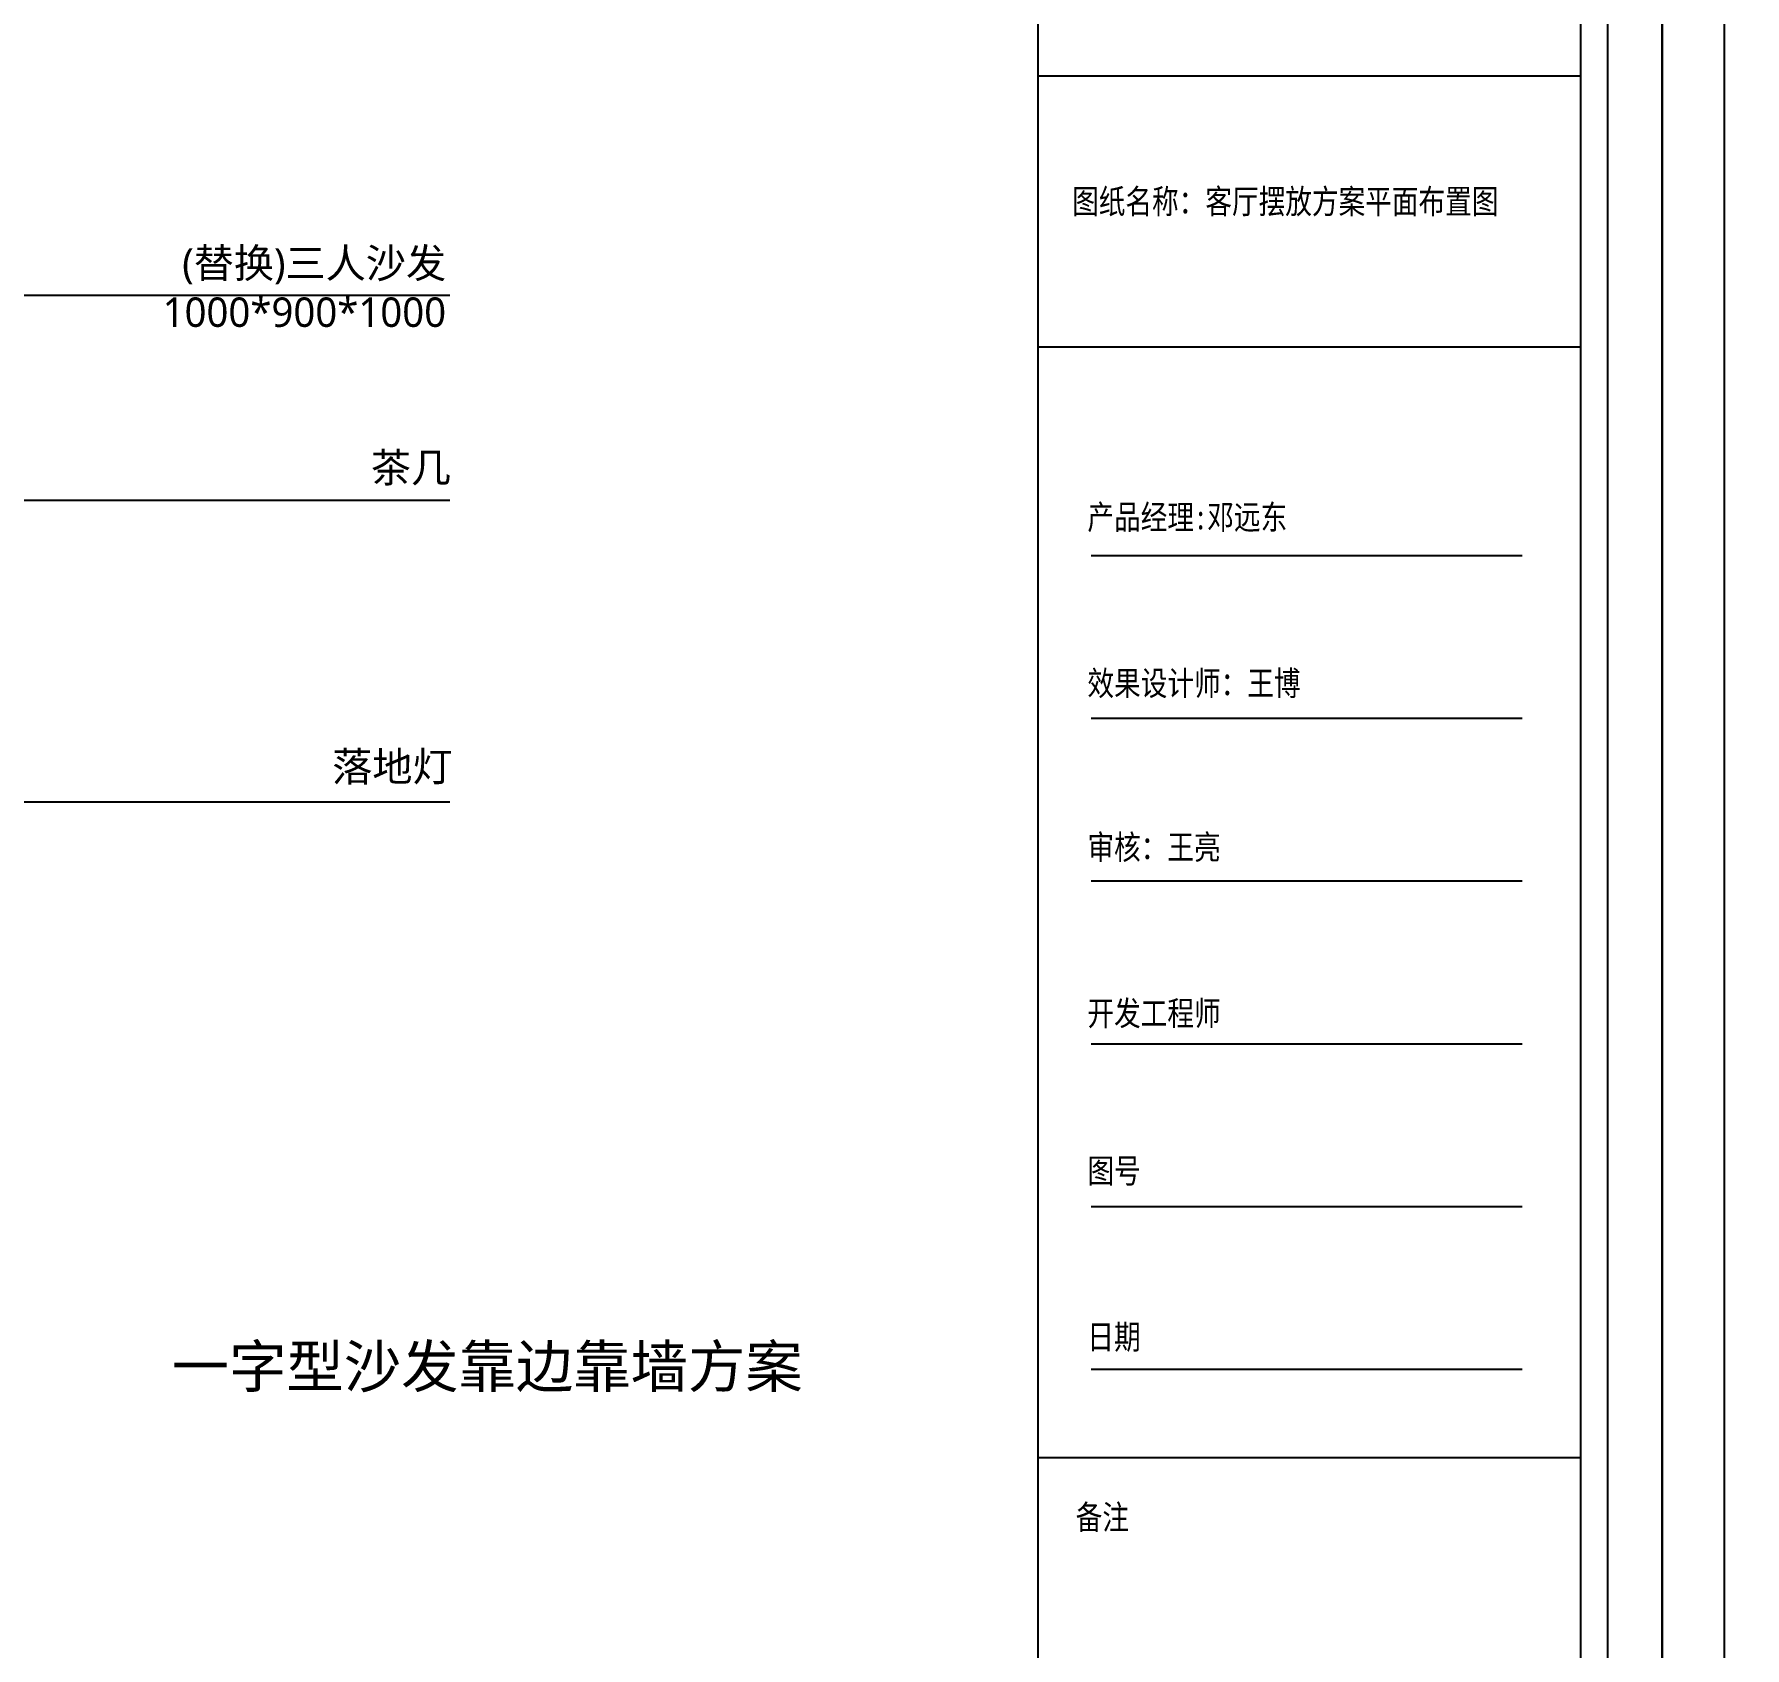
# Model space of a CAD drawing. Extents: x 96704 to 336282, y 34580 to 122302.
# Drawn here: x 279517 to 286383, y 94384 to 100864 of the extents above; entities that cross this region are included whole.
import ezdxf

# ---------------------------------------------------------------- set-up
doc = ezdxf.new("R2010")
doc.units = 0
doc.header["$LTSCALE"] = 1000
doc.header["$MEASUREMENT"] = 0
doc.layers.add('PUB_DIM', color=3, linetype='Continuous')
doc.layers.add('PUB_TEXT', color=7, linetype='Continuous')
doc.styles.add('_TCH_DIM', font='SIMPLEX', dxfattribs={"bigfont": 'GBCBIG'})
doc.styles.get("Standard").update_dxf_attribs({"font": 'gbenor.shx', "bigfont": 'gbcbig.shx'})
doc.styles.add('WJ', font='', dxfattribs={"width": 0.8, "height": 135})
doc.styles.get('WJ').set_extended_font_data('FangSong_GB2312')
doc.dimstyles.new('ISO-25', dxfattribs={"dimtxt": 2.5, "dimasz": 2.5, "dimexe": 1.25, "dimexo": 0.625, "dimtad": 1, "dimtxsty": 'Standard', "dimcen": 2.5, "dimadec": 0, "dimazin": 0, "dimtfac": 1, "dimtmove": 0, "dimatfit": 3, "dimfxl": 1, "dimarcsym": 0})

# ---------------------------------------------------------------- blocks, each defined once
blk = doc.blocks.new('图框2')
at = {"color": 251}
for p, q in [((372, 17757), (372, 493)), ((25027, 493), (25027, 17757))]:
    blk.add_line(p, q, dxfattribs=at)
for p, q in [((21376, 667), (21376, 17583)), ((24853, 667), (24853, 17583)), ((21376, 11898), (24853, 11898)), ((21376, 10159), (24853, 10159)), ((21714, 8821), (24478, 8821)), ((21714, 7778), (24478, 7778)), ((21714, 6735), (24478, 6735)), ((21714, 5691), (24478, 5691)), ((21714, 4648), (24478, 4648)), ((21714, 3605), (24478, 3605)), ((21376, 3039), (24853, 3039))]:
    blk.add_line(p, q)
blk.add_lwpolyline([(-25, 145), (25375, 145), (25375, 18105), (-25, 18105)], close=True)
at = {"attachment_point": 1, "style": 'WJ'}
for s, insert, char_height, width in [('{\\fSimSun|b0|i0|c134|p2;图纸名称：客厅摆放方案平面布置图}', (21593, 11170), 156.48, 3037.95), ('{\\fSimSun|b0|i0|c134|p2;产品经理:邓远东}', (21691, 9146), 156.48, 1903.64), ('{\\fSimSun|b0|i0|c134|p2;效果设计师：王博}', (21691, 8081), 156.48, 1955.7), ('{\\fSimSun|b0|i0|c134|p2;审核：王亮}', (21691, 7030), 156.48, 936.03), ('{\\fSimSun|b0|i0|c134|p2;开发工程师}', (21691, 5965), 156.48, 936.03), ('图号', (21691, 4955), 156.5, 936.03), ('日期', (21691, 3890), 156.5, 936.03), ('{\\fSimSun|b0|i0|c134|p2;备注}', (21616, 2734), 156.48, 1247.5)]:
    blk.add_mtext(s, dxfattribs=dict(at, insert=insert, char_height=char_height, width=width))

msp = doc.modelspace()

# ---------------------------------------------------------------- block references
at = {"xscale": 0.6263055771723246, "yscale": 0.6263055771723246, "zscale": 0.6263055771723246}
for p in [(270159.5, 93245.4), (286067.4, 93245.4)]:
    msp.add_blockref('图框2', p, dxfattribs=at)

# ---------------------------------------------------------------- texts
at = {"layer": 'PUB_TEXT', "attachment_point": 1, "style": '_TCH_DIM'}
for s, insert, char_height, width in [('\\pxqr;{\\fMicrosoft YaHei|b0|i0|c134|p34;(替换)三人沙发\\P1000*900*1000}', (279155.6, 100003.6, 0), 118.156, 2014.837), ('{\\fMicrosoft YaHei|b0|i0|c134|p34;茶几}', (280867.9, 99182.8, 0), 118.156, 2014.837), ('{\\fMicrosoft YaHei|b0|i0|c134|p34;落地灯}', (280713.1, 97982, 0), 118.156, 2014.837), ('{\\fMicrosoft YaHei|b0|i0|c134|p34;一字型沙发靠边靠墙方案}', (280069, 95598.6, 0), 168.794, 2874.912)]:
    msp.add_mtext(s, dxfattribs=dict(at, insert=insert, char_height=char_height, width=width))

# ---------------------------------------------------------------- leaders
at = {"layer": 'PUB_DIM'}
for points in [[(278309.4, 99815.4, 0), (281184.7, 99815.4, 0)], [(277094, 98992.8, 0), (281184.7, 98992.8, 0)], [(278800.3, 97781.2, 0), (281184.7, 97781.2, 0)]]:
    msp.add_leader(points, dimstyle='ISO-25', override={"dimscale": 0, "dimasz": 120, "dimtad": 0, "dimldrblk": 'DotSmall', "dimfxl": 100, "dimfxlon": 1, "dimarcsym": 1}, dxfattribs=at)

doc.saveas('drawing.dxf')
